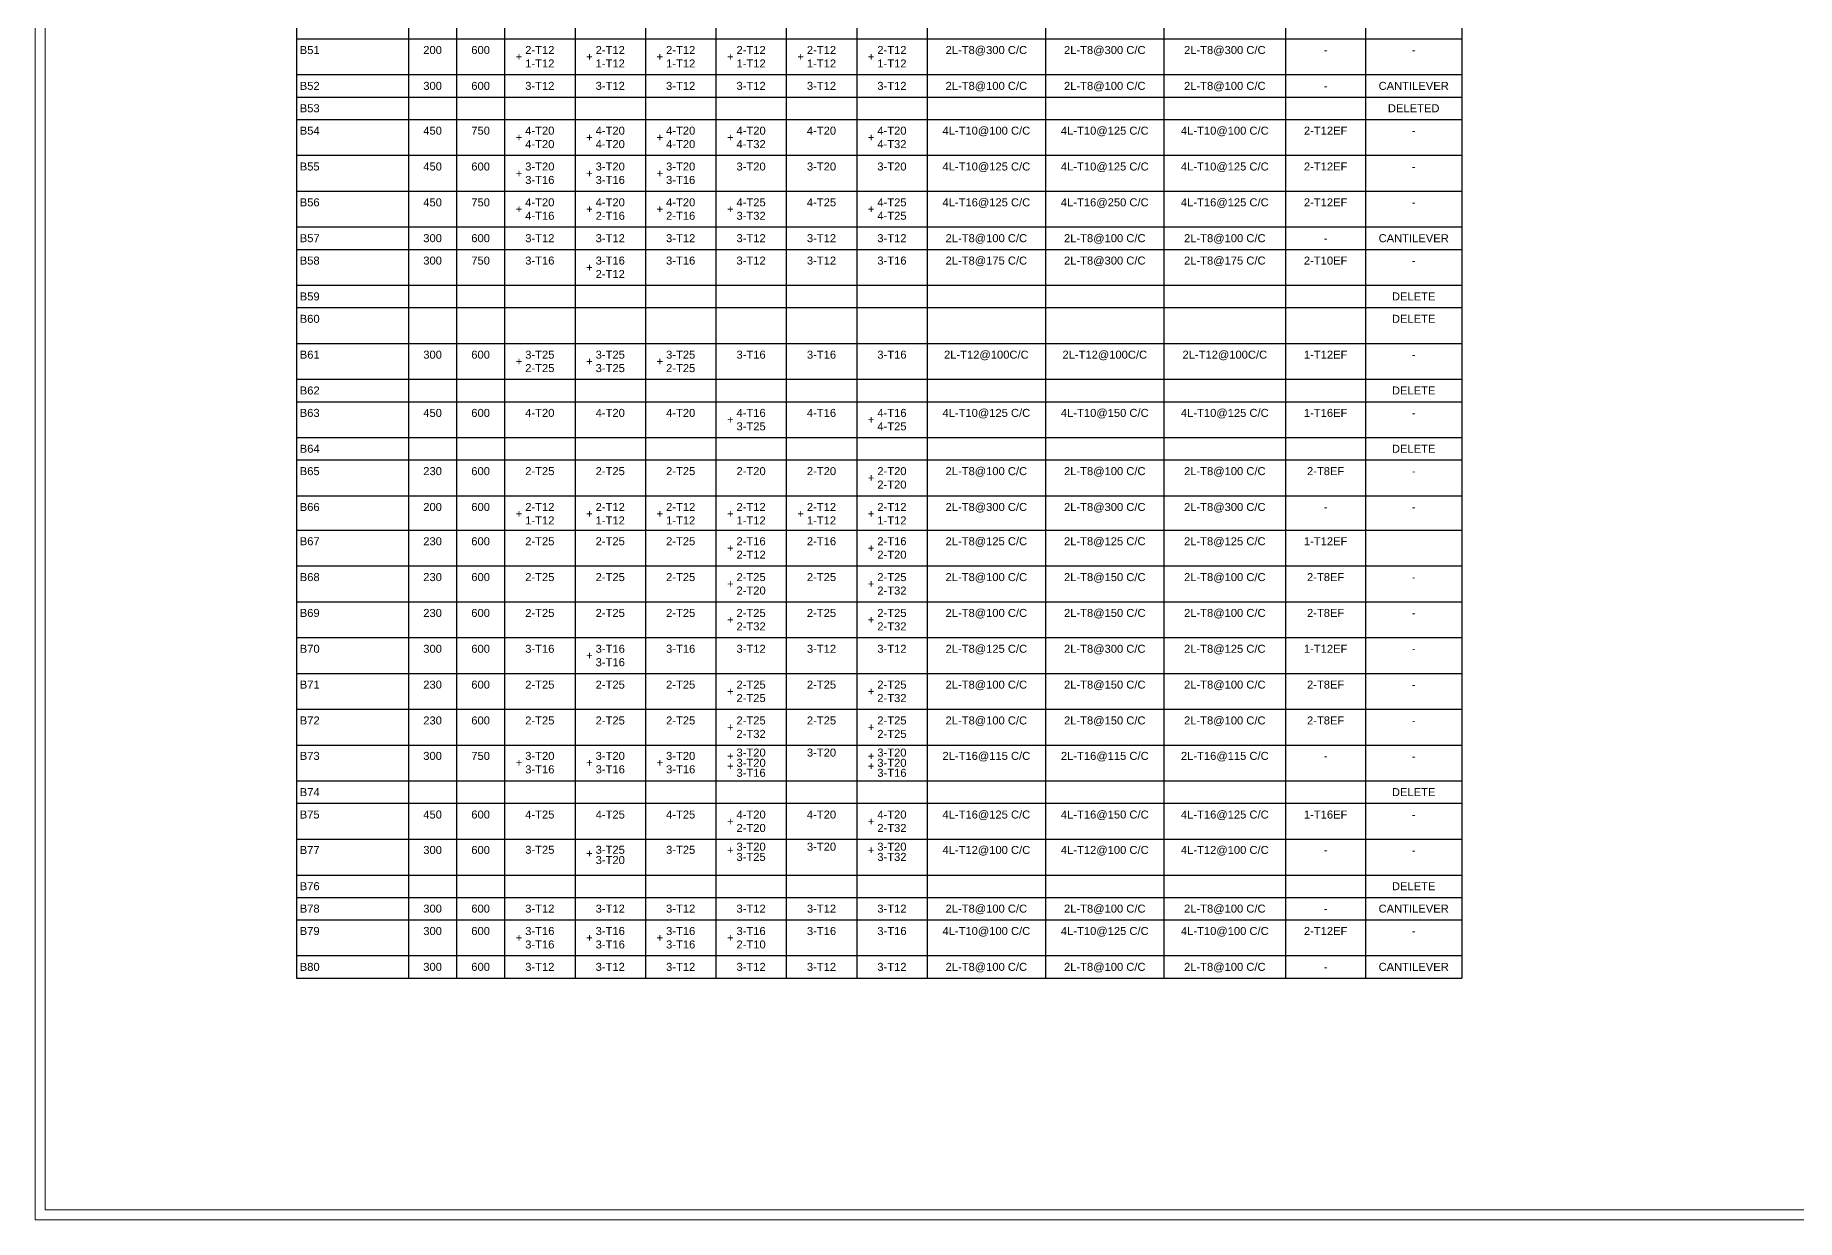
# Model space of a CAD drawing. Header units: millimetres. Extents: x 4072749 to 4289992, y -2929799 to -2870333.
# Drawn here: x 4201940 to 4245966, y -2929799 to -2900185 of the extents above; entities that cross this region are included whole.
import ezdxf
from ezdxf.enums import TextEntityAlignment as Align

# ---------------------------------------------------------------- set-up
doc = ezdxf.new("R2010")
doc.units = ezdxf.units.MM
doc.header["$MEASUREMENT"] = 0
doc.layers.add('JW_  TEMPLATE', color=7, linetype='Continuous', lineweight=0)
doc.layers.add('JW_ Schedule Line', color=8, linetype='Continuous')
doc.layers.add('JW_ Schedule Text', color=7, linetype='Continuous')
doc.styles.add('SC-FGT2', font='sanss___.ttf')

msp = doc.modelspace()

# ---------------------------------------------------------------- linework, layer by layer
at = {"layer": 'JW_  TEMPLATE'}
for points in [[(4201940.2, -2870397.9), (4201940.2, -2929799.4), (4289927.3, -2929799.4), (4289927.3, -2870397.9)], [(4202190.2, -2870647.9), (4202190.2, -2929549.4), (4289677.2, -2929549.4), (4289677.2, -2870647.9)]]:
    msp.add_lwpolyline(points, close=True, dxfattribs=at)
at = {"layer": 'JW_ Schedule Line'}
for p, q in [((4208471.5, -2872998.5), (4208471.5, -2923756)), ((4211271.5, -2872998.5), (4211271.5, -2923756)), ((4213671.5, -2872998.5), (4213671.5, -2923756)), ((4218951.5, -2872998.5), (4218951.5, -2923756)), ((4224231.5, -2872998.5), (4224231.5, -2923756)), ((4233191.5, -2872998.5), (4233191.5, -2923756)), ((4235191.5, -2872998.5), (4235191.5, -2923756)), ((4237591.5, -2872998.5), (4237591.5, -2923756)), ((4212471.5, -2873718.5), (4212471.5, -2923756)), ((4215431.5, -2873718.5), (4215431.5, -2923756)), ((4217191.5, -2873718.5), (4217191.5, -2923756)), ((4220711.5, -2873718.5), (4220711.5, -2923756)), ((4222471.5, -2873718.5), (4222471.5, -2923756)), ((4227191.5, -2873718.5), (4227191.5, -2923756)), ((4230151.5, -2873718.5), (4230151.5, -2923756)), ((4208471.5, -2900275), (4237591.5, -2900275)), ((4208471.5, -2901171), (4237591.5, -2901171)), ((4208471.5, -2901731), (4237591.5, -2901731)), ((4208471.5, -2902291), (4237591.5, -2902291)), ((4208471.5, -2903187), (4237591.5, -2903187)), ((4208471.5, -2904083), (4237591.5, -2904083)), ((4208471.5, -2904979), (4237591.5, -2904979)), ((4208471.5, -2905539), (4237591.5, -2905539)), ((4208471.5, -2906435), (4237591.5, -2906435)), ((4208471.5, -2906995), (4237591.5, -2906995)), ((4208471.5, -2907891), (4237591.5, -2907891)), ((4208471.5, -2908787), (4237591.5, -2908787)), ((4208471.5, -2909347), (4237591.5, -2909347)), ((4208471.5, -2910243), (4237591.5, -2910243)), ((4208471.5, -2910803), (4237591.5, -2910803)), ((4208471.5, -2911699), (4237591.5, -2911699)), ((4208471.5, -2912556), (4237591.5, -2912556)), ((4208471.5, -2913452), (4237591.5, -2913452)), ((4208471.5, -2914348), (4237591.5, -2914348)), ((4208471.5, -2915244), (4237591.5, -2915244)), ((4208471.5, -2916140), (4237591.5, -2916140)), ((4208471.5, -2917036), (4237591.5, -2917036)), ((4208471.5, -2917932), (4237591.5, -2917932)), ((4208471.5, -2918828), (4237591.5, -2918828)), ((4208471.5, -2919388), (4237591.5, -2919388)), ((4208471.5, -2920284), (4237591.5, -2920284)), ((4208471.5, -2921180), (4237591.5, -2921180)), ((4208471.5, -2921740), (4237591.5, -2921740)), ((4208471.5, -2922300), (4237591.5, -2922300)), ((4208471.5, -2923196), (4237591.5, -2923196)), ((4208471.5, -2923756), (4237591.5, -2923756))]:
    msp.add_line(p, q, dxfattribs=at)

# ---------------------------------------------------------------- texts
at = {"layer": 'JW_ Schedule Text', "style": 'SC-FGT2'}
for s, p in [('B51', (4208551.5, -2900555)), ('B52', (4208551.5, -2901451)), ('B54', (4208551.5, -2902571)), ('B55', (4208551.5, -2903467)), ('B56', (4208551.5, -2904363)), ('B57', (4208551.5, -2905259)), ('B58', (4208551.5, -2905819)), ('B59', (4208551.5, -2906715)), ('B60', (4208551.5, -2907275)), ('B61', (4208551.5, -2908171)), ('B62', (4208551.5, -2909067)), ('B63', (4208551.5, -2909627)), ('B64', (4208551.5, -2910523)), ('B65', (4208551.5, -2911083)), ('B66', (4208551.5, -2911979)), ('B67', (4208551.5, -2912836)), ('B68', (4208551.5, -2913732)), ('B69', (4208551.5, -2914628)), ('B70', (4208551.5, -2915524)), ('B71', (4208551.5, -2916420)), ('B72', (4208551.5, -2917316)), ('B73', (4208551.5, -2918202.1)), ('B74', (4208551.5, -2919108)), ('B75', (4208551.5, -2919668)), ('B77', (4208551.5, -2920554.1)), ('B76', (4208551.5, -2921460)), ('B78', (4208551.5, -2922020)), ('B79', (4208551.5, -2922580)), ('B80', (4208551.5, -2923476))]:
    msp.add_text(s, height=200, dxfattribs=at).set_placement(p, align=Align.MIDDLE_LEFT)
for s, p in [('200', (4211871.5, -2900555)), ('600', (4213071.5, -2900555)), ('+', (4214031.5, -2900723)), ('2-T12', (4214551.5, -2900555)), ('1-T12', (4214551.5, -2900891)), ('+', (4215791.5, -2900723)), ('2-T12', (4216311.5, -2900555)), ('1-T12', (4216311.5, -2900891)), ('+', (4217551.5, -2900723)), ('2-T12', (4218071.5, -2900555)), ('1-T12', (4218071.5, -2900891)), ('+', (4219311.5, -2900723)), ('2-T12', (4219831.5, -2900555)), ('1-T12', (4219831.5, -2900891)), ('+', (4221071.5, -2900723)), ('2-T12', (4221591.5, -2900555)), ('1-T12', (4221591.5, -2900891)), ('+', (4222831.5, -2900723)), ('2-T12', (4223351.5, -2900555)), ('1-T12', (4223351.5, -2900891)), ('2L-T8@300 C/C', (4225711.5, -2900555)), ('2L-T8@300 C/C', (4228671.5, -2900555)), ('2L-T8@300 C/C', (4231671.5, -2900555)), ('-', (4234191.5, -2900555)), ('-', (4236391.5, -2900555)), ('300', (4211871.5, -2901451)), ('600', (4213071.5, -2901451)), ('3-T12', (4214551.5, -2901451)), ('3-T12', (4216311.5, -2901451)), ('3-T12', (4218071.5, -2901451)), ('3-T12', (4219831.5, -2901451)), ('3-T12', (4221591.5, -2901451)), ('3-T12', (4223351.5, -2901451)), ('2L-T8@100 C/C', (4225711.5, -2901451)), ('2L-T8@100 C/C', (4228671.5, -2901451)), ('2L-T8@100 C/C', (4231671.5, -2901451)), ('-', (4234191.5, -2901451)), ('CANTILEVER', (4236391.5, -2901451)), ('450', (4211871.5, -2902571)), ('750', (4213071.5, -2902571)), ('4-T20', (4219831.5, -2902571)), ('4-T20', (4221591.5, -2902571)), ('4-T20', (4223351.5, -2902571)), ('4L-T10@100 C/C', (4225711.5, -2902571)), ('4L-T10@125 C/C', (4228671.5, -2902571)), ('4L-T10@100 C/C', (4231671.5, -2902571)), ('2-T12EF', (4234191.5, -2902571)), ('-', (4236391.5, -2902571)), ('450', (4211871.5, -2903467)), ('600', (4213071.5, -2903467)), ('3-T20', (4214551.5, -2903467)), ('3-T20', (4216311.5, -2903467)), ('3-T20', (4218071.5, -2903467)), ('3-T20', (4219831.5, -2903467)), ('3-T20', (4221591.5, -2903467)), ('3-T20', (4223351.5, -2903467)), ('2-T12EF', (4234191.5, -2903467)), ('-', (4236391.5, -2903467)), ('+', (4214031.5, -2903635)), ('3-T16', (4214551.5, -2903803)), ('+', (4215791.5, -2903635)), ('3-T16', (4216311.5, -2903803)), ('+', (4217551.5, -2903635)), ('3-T16', (4218071.5, -2903803)), ('450', (4211871.5, -2904363)), ('750', (4213071.5, -2904363)), ('4-T20', (4214551.5, -2904363)), ('4-T20', (4216311.5, -2904363)), ('4-T20', (4218071.5, -2904363)), ('4-T25', (4219831.5, -2904363)), ('4-T25', (4221591.5, -2904363)), ('4-T25', (4223351.5, -2904363)), ('4L-T16@125 C/C', (4225711.5, -2904363)), ('4L-T16@250 C/C', (4228671.5, -2904363)), ('4L-T16@125 C/C', (4231671.5, -2904363)), ('2-T12EF', (4234191.5, -2904363)), ('-', (4236391.5, -2904363)), ('+', (4214031.5, -2904531)), ('4-T16', (4214551.5, -2904699)), ('+', (4215791.5, -2904531)), ('2-T16', (4216311.5, -2904699)), ('+', (4217551.5, -2904531)), ('2-T16', (4218071.5, -2904699)), ('300', (4211871.5, -2905259)), ('600', (4213071.5, -2905259)), ('3-T12', (4214551.5, -2905259)), ('3-T12', (4216311.5, -2905259)), ('3-T12', (4218071.5, -2905259)), ('3-T12', (4219831.5, -2905259)), ('3-T12', (4221591.5, -2905259)), ('3-T12', (4223351.5, -2905259)), ('2L-T8@100 C/C', (4225711.5, -2905259)), ('2L-T8@100 C/C', (4228671.5, -2905259)), ('2L-T8@100 C/C', (4231671.5, -2905259)), ('-', (4234191.5, -2905259)), ('CANTILEVER', (4236391.5, -2905259)), ('300', (4211871.5, -2905819)), ('750', (4213071.5, -2905819)), ('3-T16', (4214551.5, -2905819)), ('3-T16', (4216311.5, -2905819)), ('3-T16', (4218071.5, -2905819)), ('3-T12', (4219831.5, -2905819)), ('3-T12', (4221591.5, -2905819)), ('3-T16', (4223351.5, -2905819)), ('2L-T8@175 C/C', (4225711.5, -2905819)), ('2L-T8@300 C/C', (4228671.5, -2905819)), ('2L-T8@175 C/C', (4231671.5, -2905819)), ('2-T10EF', (4234191.5, -2905819)), ('+', (4215791.5, -2905987)), ('2-T12', (4216311.5, -2906155)), ('-', (4236391.5, -2905819)), ('DELETE', (4236391.5, -2906715)), ('DELETE', (4236391.5, -2907275)), ('300', (4211871.5, -2908171)), ('600', (4213071.5, -2908171)), ('+', (4214031.5, -2908339)), ('3-T25', (4214551.5, -2908171)), ('+', (4215791.5, -2908339)), ('3-T25', (4216311.5, -2908171)), ('+', (4217551.5, -2908339)), ('3-T25', (4218071.5, -2908171)), ('3-T16', (4219831.5, -2908171)), ('3-T16', (4221591.5, -2908171)), ('3-T16', (4223351.5, -2908171)), ('1-T12EF', (4234191.5, -2908171)), ('-', (4236391.5, -2908171)), ('2-T25', (4214551.5, -2908507)), ('3-T25', (4216311.5, -2908507)), ('2-T25', (4218071.5, -2908507)), ('DELETE', (4236391.5, -2909067)), ('450', (4211871.5, -2909627)), ('600', (4213071.5, -2909627)), ('4-T20', (4214551.5, -2909627)), ('4-T20', (4216311.5, -2909627)), ('4-T20', (4218071.5, -2909627)), ('4-T16', (4219831.5, -2909627)), ('4-T16', (4221591.5, -2909627)), ('4-T16', (4223351.5, -2909627)), ('4L-T10@125 C/C', (4225711.5, -2909627)), ('4L-T10@150 C/C', (4228671.5, -2909627)), ('4L-T10@125 C/C', (4231671.5, -2909627)), ('1-T16EF', (4234191.5, -2909627)), ('-', (4236391.5, -2909627)), ('DELETE', (4236391.5, -2910523)), ('230', (4211871.5, -2911083)), ('600', (4213071.5, -2911083)), ('2-T20', (4219831.5, -2911083)), ('2-T20', (4221591.5, -2911083)), ('2-T20', (4223351.5, -2911083)), ('2L-T8@100 C/C', (4225711.5, -2911083)), ('2L-T8@100 C/C', (4228671.5, -2911083)), ('2L-T8@100 C/C', (4231671.5, -2911083)), ('2-T8EF', (4234191.5, -2911083)), ('+', (4222831.5, -2911251)), ('2-T20', (4223351.5, -2911419)), ('-', (4236391.5, -2911083)), ('200', (4211871.5, -2911979)), ('600', (4213071.5, -2911979)), ('2-T12', (4214551.5, -2911979)), ('2-T12', (4216311.5, -2911979)), ('2-T12', (4218071.5, -2911979)), ('2-T12', (4219831.5, -2911979)), ('2-T12', (4221591.5, -2911979)), ('2-T12', (4223351.5, -2911979)), ('2L-T8@300 C/C', (4225711.5, -2911979)), ('2L-T8@300 C/C', (4228671.5, -2911979)), ('2L-T8@300 C/C', (4231671.5, -2911979)), ('+', (4214031.5, -2912147)), ('1-T12', (4214551.5, -2912315)), ('+', (4215791.5, -2912147)), ('1-T12', (4216311.5, -2912315)), ('+', (4217551.5, -2912147)), ('1-T12', (4218071.5, -2912315)), ('+', (4219311.5, -2912147)), ('1-T12', (4219831.5, -2912315)), ('+', (4221071.5, -2912147)), ('1-T12', (4221591.5, -2912315)), ('+', (4222831.5, -2912147)), ('1-T12', (4223351.5, -2912315)), ('-', (4234191.5, -2911979)), ('-', (4236391.5, -2911979)), ('230', (4211871.5, -2912836)), ('600', (4213071.5, -2912836)), ('2-T16', (4219831.5, -2912836)), ('2-T16', (4221591.5, -2912836)), ('2-T16', (4223351.5, -2912836)), ('2L-T8@125 C/C', (4225711.5, -2912836)), ('2L-T8@125 C/C', (4228671.5, -2912836)), ('2L-T8@125 C/C', (4231671.5, -2912836)), ('1-T12EF', (4234191.5, -2912836)), ('+', (4219311.5, -2913004)), ('2-T12', (4219831.5, -2913172)), ('+', (4222831.5, -2913004)), ('2-T20', (4223351.5, -2913172)), ('230', (4211871.5, -2913732)), ('600', (4213071.5, -2913732)), ('2-T25', (4219831.5, -2913732)), ('2-T25', (4221591.5, -2913732)), ('2-T25', (4223351.5, -2913732)), ('2L-T8@100 C/C', (4225711.5, -2913732)), ('2L-T8@150 C/C', (4228671.5, -2913732)), ('2L-T8@100 C/C', (4231671.5, -2913732)), ('2-T8EF', (4234191.5, -2913732)), ('+', (4219311.5, -2913900)), ('2-T20', (4219831.5, -2914068)), ('-', (4236391.5, -2913732)), ('230', (4211871.5, -2914628)), ('600', (4213071.5, -2914628)), ('2-T25', (4219831.5, -2914628)), ('2-T25', (4221591.5, -2914628)), ('2-T25', (4223351.5, -2914628)), ('2L-T8@100 C/C', (4225711.5, -2914628)), ('2L-T8@150 C/C', (4228671.5, -2914628)), ('2L-T8@100 C/C', (4231671.5, -2914628)), ('2-T8EF', (4234191.5, -2914628)), ('-', (4236391.5, -2914628)), ('300', (4211871.5, -2915524)), ('600', (4213071.5, -2915524)), ('3-T16', (4214551.5, -2915524)), ('+', (4215791.5, -2915692)), ('3-T16', (4216311.5, -2915524)), ('3-T16', (4216311.5, -2915860)), ('3-T16', (4218071.5, -2915524)), ('3-T12', (4219831.5, -2915524)), ('3-T12', (4221591.5, -2915524)), ('3-T12', (4223351.5, -2915524)), ('2L-T8@125 C/C', (4225711.5, -2915524)), ('2L-T8@300 C/C', (4228671.5, -2915524)), ('2L-T8@125 C/C', (4231671.5, -2915524)), ('1-T12EF', (4234191.5, -2915524)), ('-', (4236391.5, -2915524)), ('230', (4211871.5, -2916420)), ('600', (4213071.5, -2916420)), ('2-T25', (4219831.5, -2916420)), ('2-T25', (4221591.5, -2916420)), ('2-T25', (4223351.5, -2916420)), ('2L-T8@100 C/C', (4225711.5, -2916420)), ('2L-T8@150 C/C', (4228671.5, -2916420)), ('2L-T8@100 C/C', (4231671.5, -2916420)), ('2-T8EF', (4234191.5, -2916420)), ('-', (4236391.5, -2916420)), ('230', (4211871.5, -2917316)), ('600', (4213071.5, -2917316)), ('2-T25', (4219831.5, -2917316)), ('2-T25', (4221591.5, -2917316)), ('2-T25', (4223351.5, -2917316)), ('2L-T8@100 C/C', (4225711.5, -2917316)), ('2L-T8@150 C/C', (4228671.5, -2917316)), ('2L-T8@100 C/C', (4231671.5, -2917316)), ('2-T8EF', (4234191.5, -2917316)), ('-', (4236391.5, -2917316)), ('3-T20', (4219831.5, -2918119.3)), ('3-T20', (4221591.5, -2918119.3)), ('3-T20', (4223351.5, -2918119.3)), ('300', (4211871.5, -2918202.1)), ('750', (4213071.5, -2918202.1)), ('+', (4214031.5, -2918370.1)), ('3-T20', (4214551.5, -2918202.1)), ('3-T16', (4214551.5, -2918538.1)), ('+', (4215791.5, -2918370.1)), ('3-T20', (4216311.5, -2918202.1)), ('3-T16', (4216311.5, -2918538.1)), ('+', (4217551.5, -2918370.1)), ('3-T20', (4218071.5, -2918202.1)), ('3-T16', (4218071.5, -2918538.1)), ('+', (4219311.5, -2918207.3)), ('+', (4219311.5, -2918457.3)), ('3-T20', (4219831.5, -2918375.3)), ('+', (4222831.5, -2918207.3)), ('+', (4222831.5, -2918457.3)), ('3-T20', (4223351.5, -2918375.3)), ('2L-T16@115 C/C', (4225711.5, -2918202.1)), ('2L-T16@115 C/C', (4228671.5, -2918202.1)), ('2L-T16@115 C/C', (4231671.5, -2918202.1)), ('-', (4234191.5, -2918202.1)), ('-', (4236391.5, -2918212)), ('3-T16', (4219831.5, -2918625.3)), ('3-T16', (4223351.5, -2918625.3)), ('DELETE', (4236391.5, -2919108)), ('450', (4211871.5, -2919668)), ('600', (4213071.5, -2919668)), ('4-T25', (4214551.5, -2919668)), ('4-T25', (4216311.5, -2919668)), ('4-T25', (4218071.5, -2919668)), ('+', (4219311.5, -2919836)), ('4-T20', (4219831.5, -2919668)), ('4-T20', (4221591.5, -2919668)), ('+', (4222831.5, -2919836)), ('4-T20', (4223351.5, -2919668)), ('4L-T16@125 C/C', (4225711.5, -2919668)), ('4L-T16@150 C/C', (4228671.5, -2919668)), ('4L-T16@125 C/C', (4231671.5, -2919668)), ('1-T16EF', (4234191.5, -2919668)), ('-', (4236391.5, -2919668)), ('2-T20', (4219831.5, -2920004)), ('2-T32', (4223351.5, -2920004)), ('300', (4211871.5, -2920554.1)), ('600', (4213071.5, -2920554.1)), ('+', (4219311.5, -2920559.3)), ('3-T20', (4219831.5, -2920471.3)), ('3-T25', (4219831.5, -2920727.3)), ('3-T20', (4221591.5, -2920471.3)), ('3-T20', (4223351.5, -2920471.3)), ('-', (4234191.5, -2920554.1)), ('-', (4236391.5, -2920564)), ('DELETE', (4236391.5, -2921460)), ('300', (4211871.5, -2922020)), ('600', (4213071.5, -2922020)), ('3-T12', (4214551.5, -2922020)), ('3-T12', (4216311.5, -2922020)), ('3-T12', (4218071.5, -2922020)), ('3-T12', (4219831.5, -2922020)), ('3-T12', (4221591.5, -2922020)), ('3-T12', (4223351.5, -2922020)), ('2L-T8@100 C/C', (4225711.5, -2922020)), ('2L-T8@100 C/C', (4228671.5, -2922020)), ('2L-T8@100 C/C', (4231671.5, -2922020)), ('CANTILEVER', (4236391.5, -2922020)), ('-', (4234191.5, -2922020)), ('300', (4211871.5, -2922580)), ('600', (4213071.5, -2922580)), ('+', (4214031.5, -2922748)), ('3-T16', (4214551.5, -2922580)), ('3-T16', (4214551.5, -2922916)), ('+', (4215791.5, -2922748)), ('3-T16', (4216311.5, -2922580)), ('3-T16', (4216311.5, -2922916)), ('+', (4217551.5, -2922748)), ('3-T16', (4218071.5, -2922580)), ('3-T16', (4218071.5, -2922916)), ('+', (4219311.5, -2922748)), ('3-T16', (4219831.5, -2922580)), ('2-T10', (4219831.5, -2922916)), ('3-T16', (4221591.5, -2922580)), ('3-T16', (4223351.5, -2922580)), ('4L-T10@100 C/C', (4225711.5, -2922580)), ('4L-T10@125 C/C', (4228671.5, -2922580)), ('4L-T10@100 C/C', (4231671.5, -2922580)), ('2-T12EF', (4234191.5, -2922580)), ('-', (4236391.5, -2922580)), ('300', (4211871.5, -2923476)), ('600', (4213071.5, -2923476)), ('3-T12', (4214551.5, -2923476)), ('3-T12', (4216311.5, -2923476)), ('3-T12', (4218071.5, -2923476)), ('3-T12', (4219831.5, -2923476)), ('3-T12', (4221591.5, -2923476)), ('3-T12', (4223351.5, -2923476)), ('2L-T8@100 C/C', (4225711.5, -2923476)), ('2L-T8@100 C/C', (4228671.5, -2923476)), ('2L-T8@100 C/C', (4231671.5, -2923476)), ('-', (4234191.5, -2923476)), ('CANTILEVER', (4236391.5, -2923476))]:
    msp.add_text(s, height=200, dxfattribs=at).set_placement(p, align=Align.MIDDLE_CENTER)
at = {"layer": 'JW_ Schedule Text', "color": 1, "style": 'SC-FGT2'}
msp.add_text('B53', height=200, dxfattribs=at).set_placement((4208551.5, -2902011), align=Align.MIDDLE_LEFT)
for s, p in [('DELETED', (4236391.5, -2902011)), ('4-T20', (4214551.5, -2902571)), ('4-T20', (4216311.5, -2902571)), ('4-T20', (4218071.5, -2902571)), ('+', (4214031.5, -2902739)), ('4-T20', (4214551.5, -2902907)), ('+', (4215791.5, -2902739)), ('4-T20', (4216311.5, -2902907)), ('+', (4217551.5, -2902739)), ('4-T20', (4218071.5, -2902907)), ('+', (4219311.5, -2902739)), ('4-T32', (4219831.5, -2902907)), ('+', (4222831.5, -2902739)), ('4-T32', (4223351.5, -2902907)), ('4L-T10@125 C/C', (4225711.5, -2903467)), ('4L-T10@125 C/C', (4228671.5, -2903467)), ('4L-T10@125 C/C', (4231671.5, -2903467)), ('+', (4219311.5, -2904531)), ('3-T32', (4219831.5, -2904699)), ('+', (4222831.5, -2904531)), ('4-T25', (4223351.5, -2904699)), ('2L-T12@100C/C', (4225711.5, -2908171)), ('2L-T12@100C/C', (4228671.5, -2908171)), ('2L-T12@100C/C', (4231671.5, -2908171)), ('+', (4219311.5, -2909795)), ('3-T25', (4219831.5, -2909963)), ('+', (4222831.5, -2909795)), ('4-T25', (4223351.5, -2909963)), ('2-T25', (4214551.5, -2911083)), ('2-T25', (4216311.5, -2911083)), ('2-T25', (4218071.5, -2911083)), ('2-T25', (4214551.5, -2912836)), ('2-T25', (4216311.5, -2912836)), ('2-T25', (4218071.5, -2912836)), ('2-T25', (4214551.5, -2913732)), ('2-T25', (4216311.5, -2913732)), ('2-T25', (4218071.5, -2913732)), ('+', (4222831.5, -2913900)), ('2-T32', (4223351.5, -2914068)), ('2-T25', (4214551.5, -2914628)), ('2-T25', (4216311.5, -2914628)), ('2-T25', (4218071.5, -2914628)), ('+', (4219311.5, -2914796)), ('2-T32', (4219831.5, -2914964)), ('+', (4222831.5, -2914796)), ('2-T32', (4223351.5, -2914964)), ('2-T25', (4214551.5, -2916420)), ('2-T25', (4216311.5, -2916420)), ('2-T25', (4218071.5, -2916420)), ('+', (4219311.5, -2916588)), ('2-T25', (4219831.5, -2916756)), ('+', (4222831.5, -2916588)), ('2-T32', (4223351.5, -2916756)), ('2-T25', (4214551.5, -2917316)), ('2-T25', (4216311.5, -2917316)), ('2-T25', (4218071.5, -2917316)), ('+', (4219311.5, -2917484)), ('2-T32', (4219831.5, -2917652)), ('+', (4222831.5, -2917484)), ('2-T25', (4223351.5, -2917652)), ('3-T25', (4214551.5, -2920549.8)), ('+', (4215791.5, -2920637.8)), ('3-T25', (4216311.5, -2920549.8)), ('3-T25', (4218071.5, -2920549.8)), ('+', (4222831.5, -2920559.3)), ('3-T32', (4223351.5, -2920727.3)), ('4L-T12@100 C/C', (4225711.5, -2920554.1)), ('4L-T12@100 C/C', (4228671.5, -2920554.1)), ('4L-T12@100 C/C', (4231671.5, -2920554.1)), ('3-T20', (4216311.5, -2920805.8))]:
    msp.add_text(s, height=200, dxfattribs=at).set_placement(p, align=Align.MIDDLE_CENTER)

doc.saveas('drawing.dxf')
